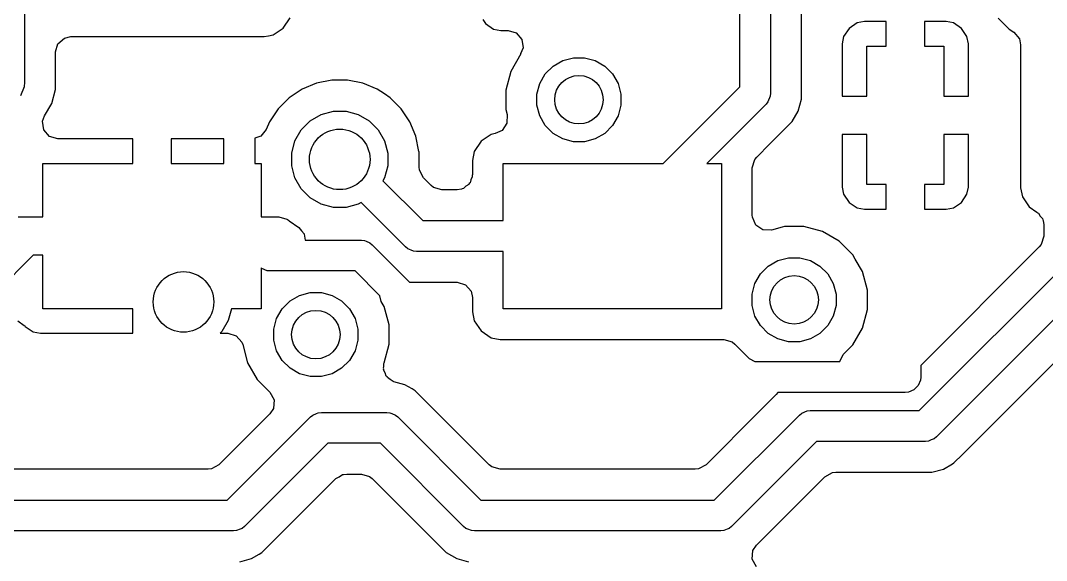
# Model space of a CAD drawing. Extents: x 3.09 to 4.62, y -6.46 to -3.15.
# Drawn here: x 3.7775 to 4.1109, y -5.4146 to -5.2392 of the extents above; entities that cross this region are included whole.
import ezdxf

# ---------------------------------------------------------------- set-up
doc = ezdxf.new("R2010")
doc.units = 0
doc.header["$MEASUREMENT"] = 0
doc.layers.add('BLACK', color=7, linetype='CONTINUOUS')

msp = doc.modelspace()

# ---------------------------------------------------------------- linework, layer by layer
at = {"layer": 'BLACK', "linetype": 'CONTINUOUS'}
for p, q in [((4.02119, -5.16369), (4.02119, -5.26281)), ((4.01119, -5.26073), (4.01119, -5.16577)), ((4.03121, -5.24671), (4.03121, -5.18089)), ((3.77881, -5.18214), (3.77881, -5.25919)), ((3.86287, -5.24162), (3.86509, -5.23831)), ((3.92771, -5.23886), (3.92858, -5.24017)), ((3.92858, -5.24017), (3.93123, -5.24194)), ((4.04938, -5.23996), (4.04673, -5.24173)), ((4.05171, -5.2395), (4.04938, -5.23996)), ((4.05875, -5.2395), (4.05171, -5.2395)), ((4.05875, -5.2475), (4.05875, -5.2395)), ((4.07829, -5.2395), (4.07125, -5.2395)), ((4.07125, -5.2395), (4.07125, -5.2475)), ((4.08062, -5.23996), (4.07829, -5.2395)), ((4.08327, -5.24173), (4.08062, -5.23996)), ((4.09518, -5.23837), (4.09877, -5.24196)), ((3.85664, -5.24442), (3.85808, -5.24413)), ((3.85808, -5.24413), (3.85956, -5.24384)), ((3.85956, -5.24384), (3.86287, -5.24162)), ((3.93123, -5.24194), (3.93356, -5.2424)), ((3.93356, -5.2424), (3.93356, -5.2424)), ((3.93356, -5.2424), (3.93589, -5.2424)), ((3.93589, -5.2424), (3.93857, -5.24319)), ((3.93857, -5.24319), (3.9404, -5.2453)), ((4.04673, -5.24173), (4.04496, -5.24438)), ((4.08504, -5.24438), (4.08327, -5.24173)), ((4.09877, -5.24196), (4.09877, -5.24196)), ((4.09877, -5.24196), (4.10028, -5.24297)), ((4.10028, -5.24297), (4.10207, -5.24511)), ((3.78882, -5.24938), (3.78961, -5.2467)), ((3.78961, -5.2467), (3.79172, -5.24487)), ((3.79172, -5.24487), (3.79379, -5.24442)), ((3.79379, -5.24442), (3.85664, -5.24442)), ((3.85664, -5.24442), (3.85664, -5.24442)), ((3.85664, -5.24442), (3.85664, -5.24442)), ((3.85664, -5.24442), (3.85664, -5.24442)), ((3.9404, -5.2453), (3.9408, -5.24807)), ((4.03121, -5.26052), (4.03121, -5.24671)), ((4.04496, -5.24438), (4.0445, -5.24671)), ((4.0445, -5.24671), (4.0445, -5.26375)), ((4.0525, -5.26375), (4.0525, -5.2475)), ((4.0525, -5.2475), (4.05875, -5.2475)), ((4.07125, -5.2475), (4.0775, -5.2475)), ((4.0775, -5.2475), (4.0775, -5.26375)), ((4.0855, -5.24671), (4.08504, -5.24438)), ((4.0855, -5.26375), (4.0855, -5.24671)), ((4.0855, -5.24671), (4.0855, -5.24671)), ((4.10207, -5.24511), (4.10248, -5.24709)), ((4.10248, -5.24709), (4.10248, -5.29349)), ((3.78882, -5.25682), (3.78882, -5.24938)), ((3.94005, -5.25001), (3.93676, -5.25572)), ((3.9408, -5.24807), (3.93999, -5.24998)), ((3.93999, -5.24998), (3.94005, -5.25001)), ((3.948, -5.25652), (3.95055, -5.25398)), ((3.95055, -5.25398), (3.95366, -5.25218)), ((3.95366, -5.25218), (3.95714, -5.25125)), ((3.95714, -5.25125), (3.96073, -5.25125)), ((3.96073, -5.25125), (3.96421, -5.25218)), ((3.96421, -5.25218), (3.96732, -5.25398)), ((3.96732, -5.25398), (3.96987, -5.25652)), ((3.78882, -5.26157), (3.78882, -5.25682)), ((3.93676, -5.25572), (3.93514, -5.26177)), ((3.93676, -5.25572), (3.93676, -5.25572)), ((3.9462, -5.25963), (3.948, -5.25652)), ((3.96987, -5.25652), (3.97167, -5.25963)), ((3.77865, -5.26076), (3.77746, -5.26364)), ((3.77881, -5.25919), (3.77865, -5.26076)), ((3.87369, -5.2595), (3.869, -5.26144)), ((3.87867, -5.25851), (3.87369, -5.2595)), ((3.87369, -5.2595), (3.87369, -5.2595)), ((3.88374, -5.25851), (3.87867, -5.25851)), ((3.87867, -5.25851), (3.87867, -5.25851)), ((3.88872, -5.2595), (3.88374, -5.25851)), ((3.88374, -5.25851), (3.88374, -5.25851)), ((3.89341, -5.26144), (3.88872, -5.2595)), ((3.94527, -5.26311), (3.9462, -5.25963)), ((3.97167, -5.25963), (3.9726, -5.26311)), ((3.98633, -5.2856), (4.01119, -5.26073)), ((4.03121, -5.26083), (4.03121, -5.26052)), ((4.03121, -5.26052), (4.03121, -5.26052)), ((4.03121, -5.26478), (4.03121, -5.26083)), ((3.7876, -5.26615), (3.78882, -5.26157)), ((3.86478, -5.26426), (3.86119, -5.26785)), ((3.869, -5.26144), (3.86478, -5.26426)), ((3.86478, -5.26426), (3.86478, -5.26426)), ((3.89581, -5.26305), (3.89341, -5.26144)), ((3.89763, -5.26426), (3.89581, -5.26305)), ((3.90122, -5.26785), (3.89763, -5.26426)), ((3.89763, -5.26426), (3.89763, -5.26426)), ((3.93514, -5.26177), (3.93514, -5.26177)), ((3.93514, -5.26177), (3.93514, -5.26804)), ((3.94527, -5.26671), (3.94527, -5.26311)), ((3.9726, -5.26311), (3.9726, -5.26671)), ((4.0211, -5.26378), (4.02035, -5.26558)), ((4.02119, -5.26281), (4.0211, -5.26378)), ((4.0211, -5.26378), (4.0211, -5.26378)), ((4.0445, -5.26375), (4.0525, -5.26375)), ((4.0775, -5.26375), (4.0855, -5.26375)), ((3.78528, -5.27016), (3.7876, -5.26615)), ((3.7876, -5.26615), (3.7876, -5.26615)), ((3.7876, -5.26615), (3.7876, -5.26615)), ((3.9462, -5.27018), (3.94527, -5.26671)), ((3.9726, -5.26671), (3.97167, -5.27018)), ((4.01973, -5.26634), (4.00047, -5.2856)), ((4.02035, -5.26558), (4.01973, -5.26634)), ((4.03019, -5.2686), (4.03121, -5.26478)), ((3.78467, -5.27193), (3.78528, -5.27016)), ((3.86119, -5.26785), (3.85837, -5.27207)), ((3.86119, -5.26785), (3.86119, -5.26785)), ((3.87162, -5.27179), (3.87518, -5.26973)), ((3.87518, -5.26973), (3.87915, -5.26867)), ((3.87915, -5.26867), (3.88326, -5.26867)), ((3.88326, -5.26867), (3.88723, -5.26973)), ((3.88723, -5.26973), (3.89079, -5.27179)), ((3.90404, -5.27207), (3.90122, -5.26785)), ((3.90122, -5.26785), (3.90122, -5.26785)), ((3.93514, -5.26804), (3.93514, -5.26804)), ((3.93514, -5.26804), (3.93559, -5.26975)), ((3.93559, -5.26975), (3.93553, -5.27254)), ((3.948, -5.2733), (3.9462, -5.27018)), ((3.97167, -5.27018), (3.96987, -5.2733)), ((4.02821, -5.27203), (4.03019, -5.2686)), ((3.78507, -5.2747), (3.78467, -5.27193)), ((3.85837, -5.27207), (3.85735, -5.27454)), ((3.86871, -5.27469), (3.87162, -5.27179)), ((3.89079, -5.27179), (3.8937, -5.27469)), ((3.90598, -5.27676), (3.90404, -5.27207)), ((3.93553, -5.27254), (3.93396, -5.27486)), ((3.95055, -5.27584), (3.948, -5.2733)), ((3.96987, -5.2733), (3.96732, -5.27584)), ((4.02102, -5.27922), (4.02821, -5.27203)), ((3.7869, -5.27681), (3.78507, -5.2747)), ((3.78958, -5.2776), (3.7869, -5.27681)), ((3.81395, -5.2776), (3.78958, -5.2776)), ((3.81395, -5.2856), (3.81395, -5.2776)), ((3.82645, -5.2776), (3.82645, -5.2856)), ((3.8436, -5.2776), (3.82645, -5.2776)), ((3.8436, -5.2856), (3.8436, -5.2776)), ((3.8556, -5.27671), (3.8536, -5.27738)), ((3.8536, -5.27738), (3.8536, -5.2856)), ((3.85735, -5.27454), (3.8556, -5.27671)), ((3.86666, -5.27825), (3.86871, -5.27469)), ((3.8937, -5.27469), (3.89576, -5.27825)), ((3.90696, -5.28169), (3.90598, -5.27676)), ((3.93044, -5.27616), (3.92713, -5.27838)), ((3.93177, -5.2759), (3.93044, -5.27616)), ((3.93396, -5.27486), (3.93177, -5.2759)), ((3.95366, -5.27764), (3.95055, -5.27584)), ((3.96732, -5.27584), (3.96421, -5.27764)), ((4.0525, -5.27625), (4.0445, -5.27625)), ((4.0445, -5.27625), (4.0445, -5.29329)), ((4.0525, -5.2925), (4.0525, -5.27625)), ((4.0855, -5.27625), (4.0775, -5.27625)), ((4.0775, -5.27625), (4.0775, -5.2925)), ((4.0855, -5.29329), (4.0855, -5.27625)), ((3.86559, -5.28222), (3.86666, -5.27825)), ((3.89576, -5.27825), (3.89682, -5.28222)), ((3.92713, -5.27838), (3.92491, -5.28169)), ((3.95714, -5.27857), (3.95366, -5.27764)), ((3.96073, -5.27857), (3.95714, -5.27857)), ((3.96421, -5.27764), (3.96073, -5.27857)), ((4.01672, -5.28352), (4.02102, -5.27922)), ((3.86559, -5.28634), (3.86559, -5.28222)), ((3.89682, -5.28222), (3.89682, -5.28634)), ((3.90697, -5.28174), (3.90696, -5.28169)), ((3.90697, -5.28675), (3.90697, -5.28174)), ((3.90697, -5.28174), (3.90697, -5.28174)), ((3.92491, -5.28169), (3.92433, -5.28461)), ((4.01606, -5.28434), (4.01672, -5.28352)), ((3.78475, -5.30295), (3.78475, -5.2856)), ((3.78475, -5.2856), (3.81395, -5.2856)), ((3.82645, -5.2856), (3.8436, -5.2856)), ((3.8536, -5.2856), (3.85565, -5.2856)), ((3.85565, -5.2856), (3.85565, -5.30295)), ((3.86666, -5.29031), (3.86559, -5.28634)), ((3.89682, -5.28634), (3.89576, -5.29031)), ((3.90709, -5.28781), (3.90697, -5.28675)), ((3.92433, -5.28461), (3.92433, -5.28922)), ((3.93435, -5.3042), (3.93435, -5.2856)), ((3.93435, -5.2856), (3.98633, -5.2856)), ((4.00047, -5.2856), (4.00525, -5.2856)), ((4.00525, -5.2856), (4.00525, -5.3328)), ((4.01527, -5.28703), (4.01606, -5.28434)), ((4.01527, -5.29329), (4.01527, -5.28703)), ((3.86871, -5.29387), (3.86666, -5.29031)), ((3.89576, -5.29031), (3.89522, -5.29123)), ((3.90843, -5.29026), (3.90709, -5.28781)), ((3.9109, -5.29273), (3.90843, -5.29026)), ((3.92384, -5.29089), (3.92354, -5.2919)), ((3.92428, -5.28993), (3.92384, -5.29089)), ((3.92433, -5.28922), (3.92423, -5.28957)), ((3.92423, -5.28957), (3.92428, -5.28993)), ((3.87162, -5.29677), (3.86871, -5.29387)), ((3.89522, -5.29123), (3.9082, -5.3042)), ((3.91172, -5.29339), (3.9109, -5.29273)), ((3.9144, -5.29418), (3.91172, -5.29339)), ((3.91937, -5.29418), (3.9144, -5.29418)), ((3.92077, -5.29398), (3.91937, -5.29418)), ((3.92101, -5.29382), (3.92077, -5.29398)), ((3.92143, -5.29373), (3.92101, -5.29382)), ((3.92223, -5.29304), (3.92143, -5.29373)), ((3.92312, -5.29247), (3.92223, -5.29304)), ((3.92327, -5.29214), (3.92312, -5.29247)), ((3.92354, -5.2919), (3.92327, -5.29214)), ((4.01527, -5.30245), (4.01527, -5.29329)), ((4.0445, -5.29329), (4.04496, -5.29562)), ((4.05875, -5.2925), (4.0525, -5.2925)), ((4.05875, -5.3005), (4.05875, -5.2925)), ((4.0775, -5.2925), (4.07125, -5.2925)), ((4.07125, -5.2925), (4.07125, -5.3005)), ((4.08504, -5.29562), (4.0855, -5.29329)), ((4.0855, -5.29329), (4.0855, -5.29329)), ((4.10248, -5.29349), (4.10248, -5.29349)), ((4.10248, -5.29349), (4.10306, -5.29641)), ((3.87518, -5.29883), (3.87162, -5.29677)), ((4.04496, -5.29562), (4.04673, -5.29827)), ((4.08327, -5.29827), (4.08504, -5.29562)), ((4.10306, -5.29641), (4.1035, -5.29707)), ((4.1035, -5.29707), (4.10528, -5.29972)), ((3.87915, -5.29989), (3.87518, -5.29883)), ((3.88326, -5.29989), (3.87915, -5.29989)), ((3.88723, -5.29883), (3.88326, -5.29989)), ((3.88815, -5.2983), (3.88723, -5.29883)), ((3.90259, -5.31274), (3.88815, -5.2983)), ((4.04673, -5.29827), (4.04938, -5.30004)), ((4.04938, -5.30004), (4.05171, -5.3005)), ((4.05171, -5.3005), (4.05171, -5.3005)), ((4.05171, -5.3005), (4.05875, -5.3005)), ((4.07125, -5.3005), (4.07829, -5.3005)), ((4.07829, -5.3005), (4.08062, -5.30004)), ((4.07829, -5.3005), (4.07829, -5.3005)), ((4.08062, -5.30004), (4.08327, -5.29827)), ((4.10528, -5.29972), (4.10778, -5.30139)), ((3.77675, -5.30295), (3.78475, -5.30295)), ((3.85565, -5.30295), (3.86138, -5.30295)), ((3.86138, -5.30295), (3.86406, -5.30374)), ((3.86406, -5.30374), (3.8642, -5.30383)), ((3.8642, -5.30383), (3.86457, -5.30408)), ((3.86457, -5.30408), (3.86478, -5.30429)), ((3.9082, -5.3042), (3.93435, -5.3042)), ((4.0153, -5.30304), (4.01527, -5.30245)), ((4.01641, -5.30561), (4.0153, -5.30304)), ((4.10778, -5.30139), (4.10798, -5.30164)), ((4.10798, -5.30164), (4.10827, -5.30177)), ((4.10827, -5.30177), (4.10886, -5.30269)), ((4.10886, -5.30269), (4.10957, -5.30354)), ((4.10957, -5.30354), (4.10965, -5.30391)), ((4.10965, -5.30391), (4.10978, -5.30412)), ((4.10978, -5.30412), (4.10998, -5.30552)), ((3.86478, -5.30429), (3.86791, -5.30639)), ((3.86791, -5.30639), (3.86794, -5.3064)), ((3.86794, -5.3064), (3.8688, -5.30746)), ((3.8688, -5.30746), (3.86967, -5.30851)), ((4.01872, -5.30718), (4.01641, -5.30561)), ((4.02151, -5.30724), (4.01872, -5.30718)), ((4.02495, -5.30632), (4.02151, -5.30724)), ((4.02574, -5.30611), (4.02495, -5.30632)), ((4.03201, -5.30611), (4.02574, -5.30611)), ((4.03806, -5.30773), (4.03201, -5.30611)), ((4.10998, -5.30552), (4.10998, -5.30922)), ((3.86967, -5.30851), (3.86968, -5.30855)), ((3.86968, -5.30855), (3.8697, -5.30858)), ((3.8697, -5.30858), (3.86985, -5.30993)), ((3.86985, -5.30993), (3.86993, -5.31055)), ((3.86993, -5.31055), (3.88825, -5.31055)), ((3.88825, -5.31055), (3.88922, -5.31065)), ((3.88922, -5.31065), (3.88922, -5.31065)), ((3.88922, -5.31065), (3.88976, -5.31087)), ((3.88976, -5.31087), (3.89102, -5.31139)), ((4.04349, -5.31087), (4.03806, -5.30773)), ((4.03806, -5.30773), (4.03806, -5.30773)), ((4.03806, -5.30773), (4.03806, -5.30773)), ((4.04792, -5.3153), (4.04349, -5.31087)), ((4.04349, -5.31087), (4.04349, -5.31087)), ((4.10998, -5.30922), (4.10919, -5.3119)), ((3.89102, -5.31139), (3.89102, -5.31139)), ((3.89102, -5.31139), (3.89178, -5.31201)), ((3.89178, -5.31201), (3.90393, -5.32416)), ((3.90335, -5.31336), (3.90259, -5.31274)), ((3.90439, -5.31379), (3.90335, -5.31336)), ((3.90335, -5.31336), (3.90335, -5.31336)), ((3.90515, -5.3141), (3.90439, -5.31379)), ((3.90613, -5.3142), (3.90515, -5.3141)), ((3.90515, -5.3141), (3.90515, -5.3141)), ((3.93435, -5.3142), (3.90613, -5.3142)), ((3.93435, -5.3328), (3.93435, -5.3142)), ((4.10853, -5.31273), (4.07, -5.35125)), ((4.10919, -5.3119), (4.10853, -5.31273)), ((3.78162, -5.31545), (3.7625, -5.33457)), ((3.78475, -5.31545), (3.78162, -5.31545)), ((3.78475, -5.3328), (3.78475, -5.31545)), ((4.02048, -5.31898), (4.0236, -5.31718)), ((4.0236, -5.31718), (4.02707, -5.31625)), ((4.02707, -5.31625), (4.03067, -5.31625)), ((4.03067, -5.31625), (4.03415, -5.31718)), ((4.03415, -5.31718), (4.03726, -5.31898)), ((4.04874, -5.31673), (4.04792, -5.3153)), ((4.04792, -5.3153), (4.04792, -5.3153)), ((4.05105, -5.32073), (4.04874, -5.31673)), ((4.06952, -5.36591), (4.12, -5.31542)), ((3.85586, -5.31971), (3.85565, -5.31953)), ((3.85565, -5.31953), (3.85565, -5.3328)), ((3.85766, -5.32045), (3.85586, -5.31971)), ((3.85586, -5.31971), (3.85586, -5.31971)), ((3.85864, -5.32055), (3.85766, -5.32045)), ((3.88618, -5.32055), (3.85864, -5.32055)), ((3.89427, -5.32864), (3.88618, -5.32055)), ((4.01794, -5.32152), (4.02048, -5.31898)), ((4.03726, -5.31898), (4.0398, -5.32152)), ((4.05267, -5.32678), (4.05105, -5.32073)), ((3.90393, -5.32416), (3.90415, -5.32422)), ((3.90415, -5.32422), (3.9081, -5.32422)), ((3.9081, -5.32422), (3.91937, -5.32422)), ((3.91937, -5.32422), (3.92205, -5.32501)), ((4.01614, -5.32464), (4.01794, -5.32152)), ((4.0398, -5.32152), (4.0416, -5.32464)), ((4.12854, -5.32103), (4.07512, -5.37444)), ((3.86817, -5.32849), (3.87164, -5.32756)), ((3.87164, -5.32756), (3.87524, -5.32756)), ((3.87524, -5.32756), (3.87872, -5.32849)), ((3.92205, -5.32501), (3.92388, -5.32712)), ((3.92388, -5.32712), (3.92433, -5.32918)), ((4.01521, -5.32811), (4.01614, -5.32464)), ((4.0416, -5.32464), (4.04253, -5.32811)), ((4.05267, -5.33304), (4.05267, -5.32678)), ((4.08361, -5.38013), (4.13702, -5.32672)), ((3.86251, -5.33283), (3.86505, -5.33029)), ((3.86505, -5.33029), (3.86817, -5.32849)), ((3.87872, -5.32849), (3.88183, -5.33029)), ((3.88183, -5.33029), (3.88437, -5.33283)), ((3.89471, -5.33046), (3.89427, -5.32864)), ((3.89562, -5.33204), (3.89471, -5.33046)), ((3.92433, -5.32918), (3.92433, -5.33379)), ((4.01521, -5.33171), (4.01521, -5.32811)), ((4.04253, -5.32811), (4.04253, -5.33171)), ((3.81395, -5.3328), (3.78475, -5.3328)), ((3.81395, -5.3408), (3.81395, -5.3328)), ((3.84601, -5.3328), (3.84499, -5.33664)), ((3.85565, -5.3328), (3.84601, -5.3328)), ((3.86071, -5.33595), (3.86251, -5.33283)), ((3.88437, -5.33283), (3.88617, -5.33595)), ((3.89724, -5.33809), (3.89562, -5.33204)), ((3.92433, -5.33379), (3.92491, -5.33671)), ((4.00525, -5.3328), (3.93435, -5.3328)), ((4.01614, -5.33518), (4.01521, -5.33171)), ((4.04253, -5.33171), (4.0416, -5.33518)), ((4.05105, -5.3391), (4.05267, -5.33304)), ((3.77662, -5.33673), (3.77863, -5.33823)), ((3.84499, -5.33664), (3.84293, -5.3402)), ((3.85978, -5.33942), (3.86071, -5.33595)), ((3.88617, -5.33595), (3.8871, -5.33942)), ((3.92491, -5.33671), (3.92713, -5.34002)), ((4.01794, -5.3383), (4.01614, -5.33518)), ((4.0416, -5.33518), (4.0398, -5.3383)), ((3.77863, -5.33823), (3.77864, -5.33822)), ((3.77864, -5.33822), (3.77868, -5.33826)), ((3.77868, -5.33826), (3.77886, -5.3384)), ((3.77886, -5.3384), (3.77898, -5.33856)), ((3.77898, -5.33856), (3.77898, -5.33857)), ((3.77898, -5.33857), (3.78163, -5.34034)), ((3.78163, -5.34034), (3.78396, -5.3408)), ((3.78396, -5.3408), (3.78396, -5.3408)), ((3.78396, -5.3408), (3.81395, -5.3408)), ((3.84293, -5.3402), (3.84233, -5.3408)), ((3.84233, -5.3408), (3.84488, -5.3408)), ((3.84488, -5.3408), (3.84757, -5.34159)), ((3.85978, -5.34302), (3.85978, -5.33942)), ((3.8871, -5.33942), (3.8871, -5.34302)), ((3.89724, -5.34436), (3.89724, -5.33809)), ((3.92713, -5.34002), (3.93044, -5.34224)), ((4.02048, -5.34084), (4.01794, -5.3383)), ((4.0236, -5.34264), (4.02048, -5.34084)), ((4.03726, -5.34084), (4.03415, -5.34264)), ((4.0398, -5.3383), (4.03726, -5.34084)), ((4.04792, -5.34452), (4.05105, -5.3391)), ((3.84757, -5.34159), (3.8494, -5.3437)), ((3.8494, -5.3437), (3.84968, -5.34448)), ((3.86071, -5.3465), (3.85978, -5.34302)), ((3.8871, -5.34302), (3.88617, -5.3465)), ((3.93044, -5.34224), (3.93044, -5.34224)), ((3.93044, -5.34224), (3.93336, -5.34282)), ((3.93336, -5.34282), (4.00607, -5.34282)), ((4.00607, -5.34282), (4.00876, -5.34361)), ((4.00876, -5.34361), (4.00955, -5.34434)), ((4.02707, -5.34357), (4.0236, -5.34264)), ((4.03067, -5.34357), (4.02707, -5.34357)), ((4.03415, -5.34264), (4.03067, -5.34357)), ((3.84968, -5.34448), (3.85126, -5.35041)), ((3.86251, -5.34961), (3.86071, -5.3465)), ((3.88617, -5.3465), (3.88437, -5.34961)), ((3.89562, -5.35041), (3.89724, -5.34436)), ((4.00955, -5.34434), (4.0096, -5.34429)), ((4.0096, -5.34429), (4.01426, -5.34896)), ((4.04478, -5.34768), (4.04502, -5.34742)), ((4.04502, -5.34742), (4.04792, -5.34452)), ((4.04792, -5.34452), (4.04792, -5.34452)), ((3.85126, -5.35041), (3.85127, -5.35041)), ((3.85127, -5.35041), (3.8544, -5.35584)), ((3.86505, -5.35215), (3.86251, -5.34961)), ((3.88437, -5.34961), (3.88183, -5.35215)), ((3.89553, -5.3516), (3.89558, -5.35056)), ((3.89558, -5.35056), (3.89562, -5.35041)), ((3.89562, -5.35041), (3.89562, -5.35041)), ((4.01426, -5.34896), (4.01426, -5.34896)), ((4.01426, -5.34896), (4.01426, -5.34896)), ((4.01426, -5.34896), (4.01426, -5.34896)), ((4.01426, -5.34896), (4.01426, -5.34896)), ((4.01426, -5.34896), (4.01607, -5.35)), ((4.01607, -5.35), (4.04372, -5.35)), ((4.04372, -5.35), (4.04478, -5.34768)), ((3.86817, -5.35395), (3.86505, -5.35215)), ((3.87164, -5.35488), (3.86817, -5.35395)), ((3.87872, -5.35395), (3.87524, -5.35488)), ((3.88183, -5.35215), (3.87872, -5.35395)), ((3.89542, -5.35207), (3.89553, -5.3516)), ((3.8955, -5.3523), (3.89542, -5.35207)), ((3.89548, -5.35267), (3.8955, -5.3523)), ((3.89596, -5.35366), (3.89548, -5.35267)), ((3.89632, -5.35471), (3.89596, -5.35366)), ((4.07, -5.35125), (4.07, -5.355)), ((3.8544, -5.35584), (3.8544, -5.35584)), ((3.8544, -5.35584), (3.85851, -5.35995)), ((3.87524, -5.35488), (3.87164, -5.35488)), ((3.89657, -5.3549), (3.89632, -5.35471)), ((3.8967, -5.35518), (3.89657, -5.3549)), ((3.89765, -5.35576), (3.8967, -5.35518)), ((3.89852, -5.35645), (3.89765, -5.35576)), ((3.8988, -5.35656), (3.89852, -5.35645)), ((3.90231, -5.3575), (3.8988, -5.35656)), ((3.90471, -5.35889), (3.90231, -5.3575)), ((4.0699, -5.35598), (4.06916, -5.35778)), ((4.07, -5.355), (4.0699, -5.35598)), ((3.85851, -5.35995), (3.85985, -5.3624)), ((3.90502, -5.35906), (3.90471, -5.35889)), ((3.90573, -5.35948), (3.90502, -5.35906)), ((3.90502, -5.35906), (3.90502, -5.35906)), ((3.92979, -5.38353), (3.90573, -5.35948)), ((3.90573, -5.35948), (3.90573, -5.35948)), ((3.90573, -5.35948), (3.90573, -5.35948)), ((4.02306, -5.3607), (4.01732, -5.36644)), ((4.02353, -5.36), (4.02306, -5.3607)), ((4.065, -5.36), (4.02353, -5.36)), ((4.06598, -5.3599), (4.065, -5.36)), ((4.06778, -5.35916), (4.06598, -5.3599)), ((4.06916, -5.35778), (4.06778, -5.35916)), ((3.85985, -5.3624), (3.85965, -5.36519)), ((3.85851, -5.36697), (3.84195, -5.38353)), ((3.85965, -5.36519), (3.85851, -5.36697)), ((3.87169, -5.36796), (3.87245, -5.36734)), ((3.87245, -5.36734), (3.87363, -5.36685)), ((3.87245, -5.36734), (3.87245, -5.36734)), ((3.87363, -5.36685), (3.87425, -5.36659)), ((3.87425, -5.36659), (3.87523, -5.36649)), ((3.87425, -5.36659), (3.87425, -5.36659)), ((3.87523, -5.36649), (3.89651, -5.36649)), ((3.89651, -5.36649), (3.89749, -5.36659)), ((3.89749, -5.36659), (3.89749, -5.36659)), ((3.89749, -5.36659), (3.89811, -5.36685)), ((3.89811, -5.36685), (3.89929, -5.36734)), ((3.89929, -5.36734), (3.89929, -5.36734)), ((3.89929, -5.36734), (3.90005, -5.36796)), ((4.01732, -5.36644), (4.00023, -5.38353)), ((4.00293, -5.395), (4.03056, -5.36737)), ((4.03056, -5.36737), (4.03132, -5.36675)), ((4.03132, -5.36675), (4.03312, -5.366)), ((4.03312, -5.366), (4.03409, -5.36591)), ((4.03312, -5.366), (4.03312, -5.366)), ((4.03409, -5.36591), (4.06952, -5.36591)), ((3.84465, -5.395), (3.87169, -5.36796)), ((3.90005, -5.36796), (3.92709, -5.395)), ((3.8773, -5.37649), (3.85026, -5.40354)), ((3.89444, -5.37649), (3.8773, -5.37649)), ((3.92148, -5.40354), (3.89444, -5.37649)), ((4.03617, -5.37591), (4.00854, -5.40354)), ((4.07159, -5.37591), (4.03617, -5.37591)), ((4.07256, -5.37581), (4.07159, -5.37591)), ((4.07344, -5.37544), (4.07256, -5.37581)), ((4.07256, -5.37581), (4.07256, -5.37581)), ((4.07437, -5.37506), (4.07344, -5.37544)), ((4.07512, -5.37444), (4.07437, -5.37506)), ((4.07437, -5.37506), (4.07437, -5.37506)), ((4.08081, -5.38292), (4.08361, -5.38013)), ((3.84195, -5.38353), (3.8395, -5.38487)), ((3.93061, -5.38419), (3.92979, -5.38353)), ((3.93329, -5.38498), (3.93061, -5.38419)), ((4.00023, -5.38353), (3.99778, -5.38487)), ((4.07739, -5.3849), (4.08032, -5.38321)), ((4.08032, -5.38321), (4.08081, -5.38292)), ((3.83844, -5.38498), (3.76728, -5.38498)), ((3.8395, -5.38487), (3.83844, -5.38498)), ((3.87999, -5.38797), (3.88107, -5.38738)), ((3.88107, -5.38738), (3.8821, -5.38672)), ((3.8821, -5.38672), (3.88235, -5.38668)), ((3.88235, -5.38668), (3.88245, -5.38663)), ((3.88245, -5.38663), (3.8835, -5.38651)), ((3.8835, -5.38651), (3.88823, -5.38651)), ((3.88823, -5.38651), (3.89092, -5.3873)), ((3.89092, -5.3873), (3.89174, -5.38797)), ((3.99672, -5.38498), (3.93329, -5.38498)), ((3.99778, -5.38487), (3.99672, -5.38498)), ((4.01702, -5.40922), (4.03886, -5.38738)), ((4.03886, -5.38738), (4.04132, -5.38604)), ((4.04132, -5.38604), (4.04237, -5.38593)), ((4.04237, -5.38593), (4.07357, -5.38593)), ((4.07357, -5.38593), (4.07739, -5.3849)), ((4.07357, -5.38593), (4.07357, -5.38593)), ((4.07739, -5.3849), (4.07739, -5.3849)), ((4.07739, -5.3849), (4.07739, -5.3849)), ((3.85874, -5.40922), (3.87999, -5.38797)), ((3.89174, -5.38797), (3.913, -5.40922)), ((3.765, -5.395), (3.84465, -5.395)), ((3.92709, -5.395), (4.00293, -5.395)), ((3.8495, -5.40416), (3.84885, -5.40442)), ((3.85026, -5.40354), (3.8495, -5.40416)), ((3.8495, -5.40416), (3.8495, -5.40416)), ((3.92224, -5.40416), (3.92148, -5.40354)), ((3.92288, -5.40442), (3.92224, -5.40416)), ((3.92224, -5.40416), (3.92224, -5.40416)), ((4.00778, -5.40416), (4.00713, -5.40442)), ((4.00854, -5.40354), (4.00778, -5.40416)), ((4.00778, -5.40416), (4.00778, -5.40416)), ((3.84672, -5.405), (3.77357, -5.405)), ((3.8477, -5.4049), (3.84672, -5.405)), ((3.84885, -5.40442), (3.8477, -5.4049)), ((3.8477, -5.4049), (3.8477, -5.4049)), ((3.92404, -5.4049), (3.92288, -5.40442)), ((3.92502, -5.405), (3.92404, -5.4049)), ((3.92404, -5.4049), (3.92404, -5.4049)), ((4.005, -5.405), (3.92502, -5.405)), ((4.00598, -5.4049), (4.005, -5.405)), ((4.00713, -5.40442), (4.00598, -5.4049)), ((4.00598, -5.4049), (4.00598, -5.4049)), ((3.85594, -5.41202), (3.85874, -5.40922)), ((3.85874, -5.40922), (3.85874, -5.40922)), ((3.913, -5.40922), (3.913, -5.40922)), ((3.913, -5.40922), (3.91579, -5.41202)), ((4.01548, -5.41139), (4.01662, -5.40962)), ((4.01662, -5.40962), (4.01702, -5.40922)), ((4.01702, -5.40922), (4.01702, -5.40922)), ((3.8487, -5.41502), (3.85252, -5.414)), ((3.85252, -5.414), (3.85508, -5.41252)), ((3.85252, -5.414), (3.85252, -5.414)), ((3.85252, -5.414), (3.85252, -5.414)), ((3.85508, -5.41252), (3.85594, -5.41202)), ((3.91579, -5.41202), (3.91579, -5.41202)), ((3.91579, -5.41202), (3.91579, -5.41202)), ((3.91579, -5.41202), (3.91922, -5.414)), ((3.91922, -5.414), (3.91922, -5.414)), ((3.91922, -5.414), (3.91922, -5.414)), ((3.91922, -5.414), (3.92304, -5.41502)), ((4.01528, -5.41418), (4.01548, -5.41139)), ((4.01662, -5.41663), (4.01528, -5.41418))]:
    msp.add_line(p, q, dxfattribs=at)
at = {"layer": 'BLACK'}
for centre, radius in [((3.95894, -5.26491), 0.00787), ((3.88121, -5.28428), 0.00984), ((3.83044, -5.33061), 0.00984), ((4.02887, -5.32991), 0.00787), ((3.87344, -5.34122), 0.00787)]:
    msp.add_circle(centre, radius, dxfattribs=at)

doc.saveas('drawing.dxf')
